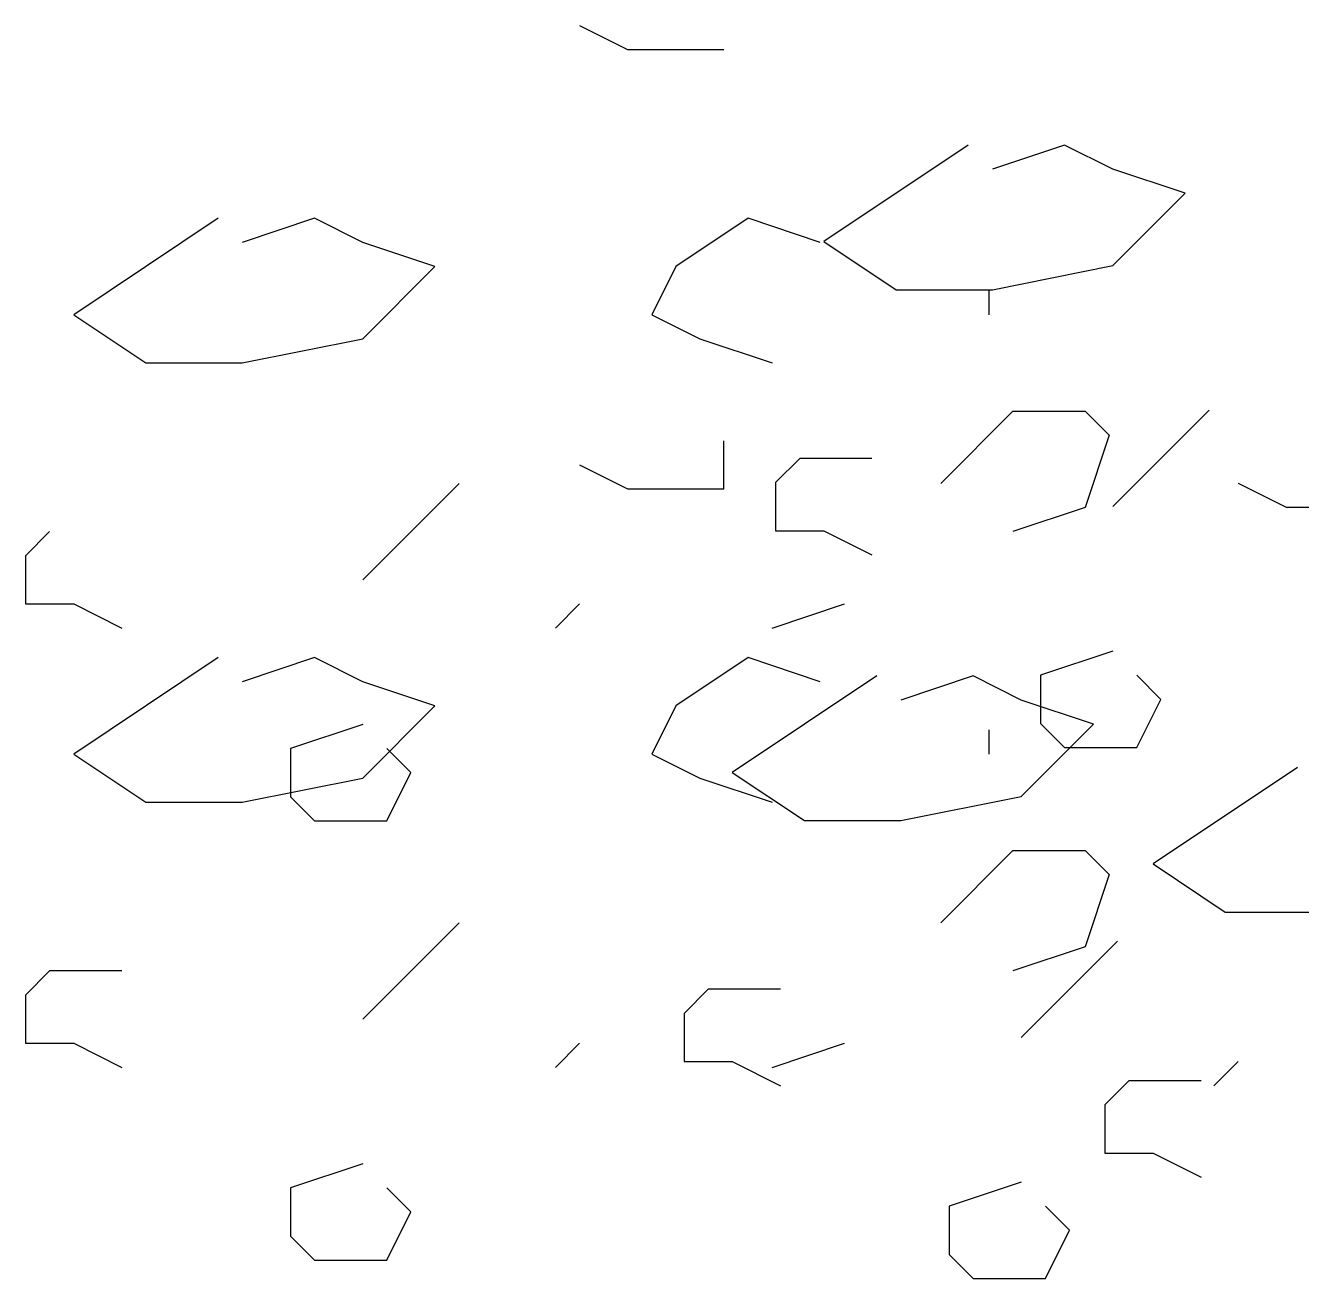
# Model space of a CAD drawing. Header units: metres. Extents: x 2330 to 2661, y 695 to 924.
# Drawn here: x 2594.4466 to 2594.7919, y 788.6474 to 788.9865 of the extents above; entities that cross this region are included whole.
import ezdxf

# ---------------------------------------------------------------- set-up
doc = ezdxf.new("R2010")
doc.units = ezdxf.units.M
doc.header["$LTSCALE"] = 20

msp = doc.modelspace()

# ---------------------------------------------------------------- linework, layer by layer
for p, q in [((2594.59652, 788.98649), (2594.60956, 788.97996)), ((2594.60956, 788.97996), (2594.63563, 788.97996)), ((2594.70174, 788.95412), (2594.66264, 788.92803)), ((2594.72781, 788.95412), (2594.70826, 788.9476)), ((2594.74085, 788.9476), (2594.72781, 788.95412)), ((2594.7604, 788.94108), (2594.74085, 788.9476)), ((2594.74085, 788.92151), (2594.7604, 788.94108)), ((2594.49876, 788.93431), (2594.45966, 788.90822)), ((2594.52483, 788.93431), (2594.50528, 788.92778)), ((2594.53787, 788.92778), (2594.52483, 788.93431)), ((2594.64214, 788.93431), (2594.62259, 788.92126)), ((2594.6617, 788.92778), (2594.64214, 788.93431)), ((2594.55742, 788.92126), (2594.53787, 788.92778)), ((2594.66264, 788.92803), (2594.68219, 788.91499)), ((2594.53787, 788.90169), (2594.55742, 788.92126)), ((2594.62259, 788.92126), (2594.61607, 788.90822)), ((2594.70826, 788.91499), (2594.74085, 788.92151)), ((2594.68219, 788.91499), (2594.70826, 788.91499)), ((2594.70732, 788.91474), (2594.70732, 788.90822)), ((2594.45966, 788.90822), (2594.47921, 788.89517)), ((2594.61607, 788.90822), (2594.62911, 788.90169)), ((2594.50528, 788.89517), (2594.53787, 788.90169)), ((2594.62911, 788.90169), (2594.64866, 788.89517)), ((2594.47921, 788.89517), (2594.50528, 788.89517)), ((2594.76691, 788.88238), (2594.74085, 788.85629)), ((2594.69428, 788.86256), (2594.71384, 788.88213)), ((2594.71384, 788.88213), (2594.73339, 788.88213)), ((2594.73339, 788.88213), (2594.73991, 788.8756)), ((2594.73991, 788.8756), (2594.73339, 788.85604)), ((2594.63563, 788.86107), (2594.63563, 788.87412)), ((2594.65612, 788.86933), (2594.6496, 788.86281)), ((2594.67567, 788.86933), (2594.65612, 788.86933)), ((2594.59652, 788.8676), (2594.60956, 788.86107)), ((2594.56394, 788.86256), (2594.53787, 788.83647)), ((2594.6496, 788.86281), (2594.6496, 788.84976)), ((2594.77475, 788.86264), (2594.78778, 788.85612)), ((2594.60956, 788.86107), (2594.63563, 788.86107)), ((2594.73339, 788.85604), (2594.71384, 788.84952)), ((2594.78778, 788.85612), (2594.81385, 788.85612)), ((2594.45314, 788.84952), (2594.44662, 788.84299)), ((2594.6496, 788.84976), (2594.66264, 788.84976)), ((2594.66264, 788.84976), (2594.67567, 788.84324)), ((2594.44662, 788.84299), (2594.44662, 788.82995)), ((2594.44662, 788.82995), (2594.45966, 788.82995)), ((2594.45966, 788.82995), (2594.47269, 788.82343)), ((2594.59652, 788.82995), (2594.59, 788.82343)), ((2594.64866, 788.82343), (2594.66821, 788.82995)), ((2594.74085, 788.81715), (2594.72129, 788.81063)), ((2594.49876, 788.81542), (2594.45966, 788.78933)), ((2594.52483, 788.81542), (2594.50528, 788.80889)), ((2594.53787, 788.80889), (2594.52483, 788.81542)), ((2594.64214, 788.81542), (2594.62259, 788.80237)), ((2594.6617, 788.80889), (2594.64214, 788.81542)), ((2594.67699, 788.81046), (2594.63788, 788.78437)), ((2594.70306, 788.81046), (2594.6835, 788.80394)), ((2594.71609, 788.80394), (2594.70306, 788.81046)), ((2594.72129, 788.81063), (2594.72129, 788.79758)), ((2594.75388, 788.80411), (2594.74736, 788.81063)), ((2594.55742, 788.80237), (2594.53787, 788.80889)), ((2594.73564, 788.79742), (2594.71609, 788.80394)), ((2594.74736, 788.79106), (2594.75388, 788.80411)), ((2594.53787, 788.7828), (2594.55742, 788.80237)), ((2594.62259, 788.80237), (2594.61607, 788.78933)), ((2594.53787, 788.79734), (2594.51831, 788.79081)), ((2594.71609, 788.77785), (2594.73564, 788.79742)), ((2594.72129, 788.79758), (2594.72781, 788.79106)), ((2594.70732, 788.79585), (2594.70732, 788.78933)), ((2594.45966, 788.78933), (2594.47921, 788.77628)), ((2594.51831, 788.79081), (2594.51831, 788.77777)), ((2594.5509, 788.78429), (2594.54438, 788.79081)), ((2594.61607, 788.78933), (2594.62911, 788.7828)), ((2594.72781, 788.79106), (2594.74085, 788.79106)), ((2594.74085, 788.79106), (2594.74736, 788.79106)), ((2594.79085, 788.78569), (2594.75175, 788.7596)), ((2594.50528, 788.77628), (2594.53787, 788.7828)), ((2594.54438, 788.77125), (2594.5509, 788.78429)), ((2594.62911, 788.7828), (2594.64866, 788.77628)), ((2594.63788, 788.78437), (2594.65743, 788.77133)), ((2594.47921, 788.77628), (2594.50528, 788.77628)), ((2594.51831, 788.77777), (2594.52483, 788.77125)), ((2594.6835, 788.77133), (2594.71609, 788.77785)), ((2594.52483, 788.77125), (2594.53787, 788.77125)), ((2594.53787, 788.77125), (2594.54438, 788.77125)), ((2594.65743, 788.77133), (2594.6835, 788.77133)), ((2594.69428, 788.74367), (2594.71384, 788.76324)), ((2594.71384, 788.76324), (2594.73339, 788.76324)), ((2594.73339, 788.76324), (2594.73991, 788.75671)), ((2594.75175, 788.7596), (2594.7713, 788.74656)), ((2594.73991, 788.75671), (2594.73339, 788.73715)), ((2594.7713, 788.74656), (2594.79737, 788.74656)), ((2594.56394, 788.74367), (2594.53787, 788.71758)), ((2594.74216, 788.73872), (2594.71609, 788.71263)), ((2594.73339, 788.73715), (2594.71384, 788.73062)), ((2594.45314, 788.73062), (2594.44662, 788.7241)), ((2594.47269, 788.73062), (2594.45314, 788.73062)), ((2594.44662, 788.7241), (2594.44662, 788.71106)), ((2594.63137, 788.72567), (2594.62485, 788.71915)), ((2594.65092, 788.72567), (2594.63137, 788.72567)), ((2594.62485, 788.71915), (2594.62485, 788.7061)), ((2594.44662, 788.71106), (2594.45966, 788.71106)), ((2594.45966, 788.71106), (2594.47269, 788.70454)), ((2594.59652, 788.71106), (2594.59, 788.70454)), ((2594.64866, 788.70454), (2594.66821, 788.71106)), ((2594.62485, 788.7061), (2594.63788, 788.7061)), ((2594.63788, 788.7061), (2594.65092, 788.69958)), ((2594.77475, 788.7061), (2594.76823, 788.69958)), ((2594.74523, 788.7009), (2594.73871, 788.69438)), ((2594.76478, 788.7009), (2594.74523, 788.7009)), ((2594.73871, 788.69438), (2594.73871, 788.68133)), ((2594.73871, 788.68133), (2594.75175, 788.68133)), ((2594.75175, 788.68133), (2594.76478, 788.67481)), ((2594.53787, 788.67845), (2594.51831, 788.67192)), ((2594.51831, 788.67192), (2594.51831, 788.65888)), ((2594.5509, 788.6654), (2594.54438, 788.67192)), ((2594.71609, 788.67349), (2594.69654, 788.66697)), ((2594.54438, 788.65236), (2594.5509, 788.6654)), ((2594.69654, 788.66697), (2594.69654, 788.65392)), ((2594.72913, 788.66045), (2594.72261, 788.66697)), ((2594.51831, 788.65888), (2594.52483, 788.65236)), ((2594.72261, 788.6474), (2594.72913, 788.66045)), ((2594.52483, 788.65236), (2594.53787, 788.65236)), ((2594.53787, 788.65236), (2594.54438, 788.65236)), ((2594.69654, 788.65392), (2594.70306, 788.6474)), ((2594.70306, 788.6474), (2594.71609, 788.6474)), ((2594.71609, 788.6474), (2594.72261, 788.6474))]:
    msp.add_line(p, q)

doc.saveas('drawing.dxf')
